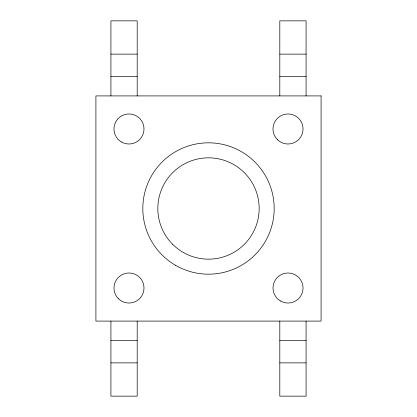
<?xml version="1.0" encoding="UTF-8"?>
<svg xmlns="http://www.w3.org/2000/svg" width="417" height="417" viewBox="0 0 417 417"><rect width="100%" height="100%" fill="white"/><g stroke="black" fill="none" stroke-linecap="round" stroke-linejoin="round"><path stroke-width="0.63" d="M110.922 54.132L137.193 54.132M279.807 54.132L306.078 54.132M110.922 76.65L137.193 76.65M279.807 76.65L306.078 76.65M110.922 340.35L137.193 340.35M279.807 340.35L306.078 340.35M110.922 362.868L137.193 362.868M279.807 362.868L306.078 362.868M306.078 95.91L306.078 20.85L279.807 20.85L279.807 95.91M306.078 321.09L306.078 396.15L279.807 396.15L279.807 321.09M137.193 95.91L137.193 20.85L110.922 20.85L110.922 95.91M137.193 321.09L137.193 396.15L110.922 396.15L110.922 321.09M321.09 95.91L95.91 95.91L95.91 321.09L321.09 321.09L321.09 95.91M175.661 265.379A65.677 65.677 0 0 0 274.178 208.5A65.677 65.677 0 0 0 175.661 151.621A65.677 65.677 0 0 0 175.661 265.379M277.399 139.601A15.012 15.012 0 0 0 302.518 132.872A15.012 15.012 0 0 0 284.128 114.482A15.012 15.012 0 0 0 277.399 139.601M121.477 141.983A15.012 15.012 0 0 0 143.995 128.983A15.012 15.012 0 0 0 121.477 115.983A15.012 15.012 0 0 0 121.477 141.983M118.371 298.629A15.012 15.012 0 0 0 143.484 291.9A15.012 15.012 0 0 0 125.1 273.516A15.012 15.012 0 0 0 118.371 298.629M280.511 301.017A15.012 15.012 0 0 0 303.029 288.017A15.012 15.012 0 0 0 280.511 275.017A15.012 15.012 0 0 0 280.511 301.017M172.674 244.326A50.666 50.666 0 0 0 257.44 221.615A50.666 50.666 0 0 0 195.385 159.56A50.666 50.666 0 0 0 172.674 244.326"/></g></svg>
